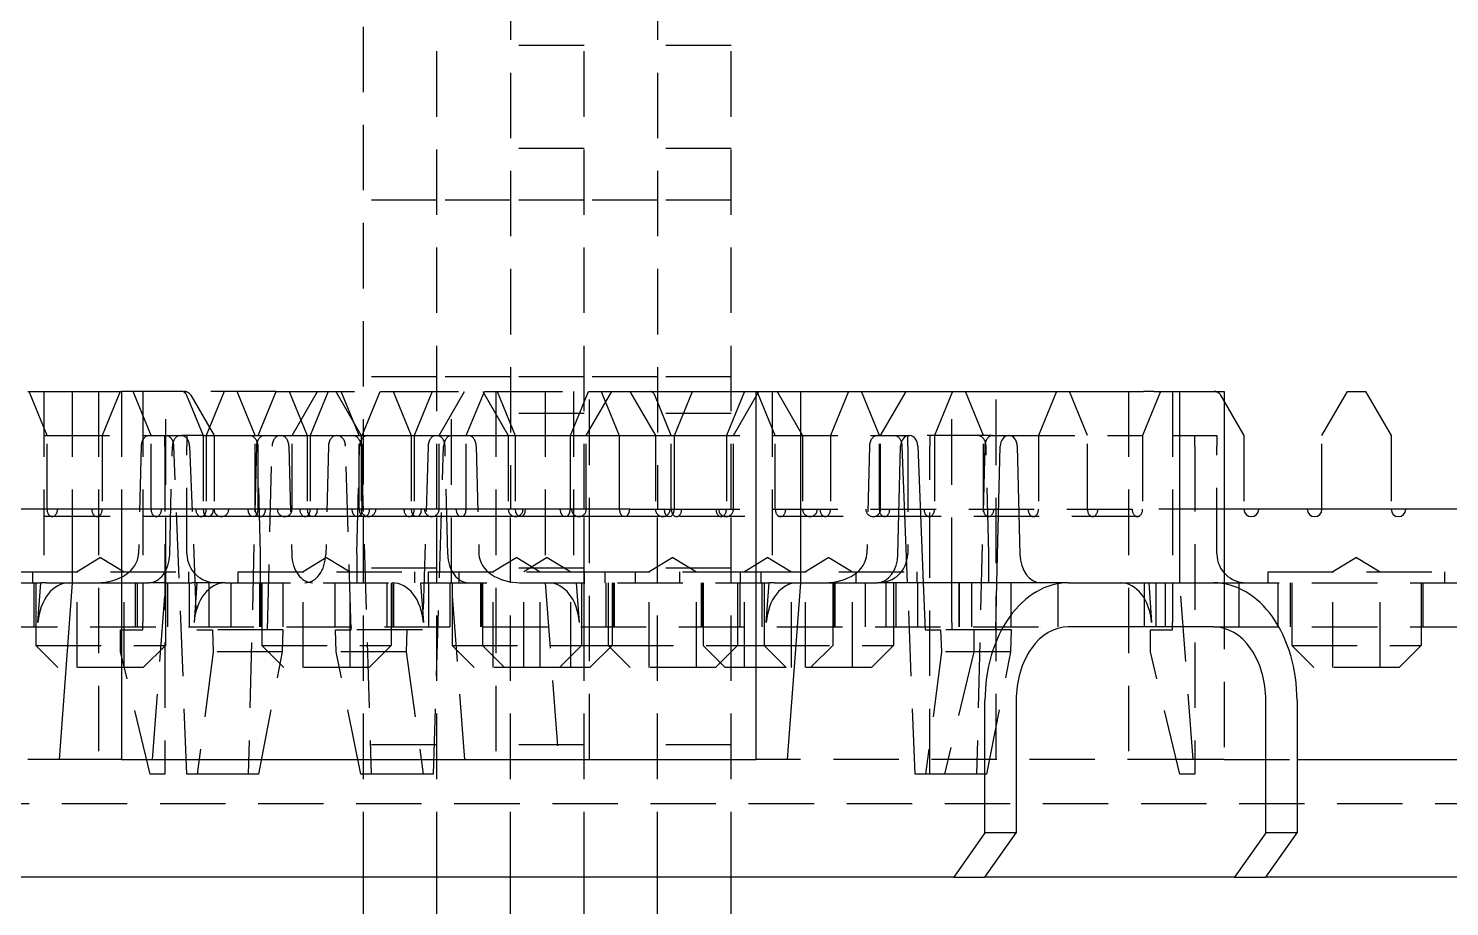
# Model space of a CAD drawing. Header units: millimetres. Extents: x -116965 to 323937, y 291661 to 566926.
# Drawn here: x -11920.3 to -11851.4, y 326003.6 to 326046.2 of the extents above; entities that cross this region are included whole.
import ezdxf

# ---------------------------------------------------------------- set-up
doc = ezdxf.new("R2010")
doc.units = ezdxf.units.MM
doc.linetypes.add('HIDDEN2', pattern=[4.7625, 3.175, -1.5875])
doc.layers.add('ALPHA', color=255, linetype='Continuous')
doc.layers.add('Pointille_Court', color=40, linetype='HIDDEN2', lineweight=25)

msp = doc.modelspace()

# ---------------------------------------------------------------- linework, layer by layer
at = {"layer": 'ALPHA'}
for p, q in [((-11894.038021, 326026.447519), (-11893.163203, 326028.590376)), ((-11893.163203, 326028.590376), (-11892.53898, 326028.590376)), ((-11892.53898, 326028.590376), (-11888.112441, 326028.590376)), ((-11892.53898, 326028.590376), (-11891.664163, 326026.447519)), ((-11888.987258, 326026.447519), (-11888.112441, 326028.590376)), ((-11888.112441, 326028.590376), (-11885.02241, 326028.590376)), ((-11885.02241, 326028.590376), (-11882.870785, 326028.590376)), ((-11885.02241, 326010.733233), (-11885.02241, 326028.590376)), ((-11882.870785, 326028.590376), (-11866.213369, 326028.590376)), ((-11882.870785, 326028.590376), (-11882.870785, 326019.304662)), ((-11865.708293, 326028.590376), (-11866.213369, 326028.590376)), ((-11865.708293, 326028.590376), (-11864.445602, 326028.590376)), ((-11864.445602, 326028.590376), (-11862.293977, 326028.590376)), ((-11864.445602, 326019.304662), (-11864.445602, 326028.590376)), ((-11862.293977, 326028.590376), (-11862.293977, 326019.259843)), ((-11894.038021, 326022.87609), (-11894.038021, 326026.447519)), ((-11891.664163, 326026.447519), (-11888.987258, 326026.447519)), ((-11891.664163, 326026.447519), (-11891.664163, 326022.87609)), ((-11888.987258, 326022.87609), (-11888.987258, 326026.447519)), ((-11878.13408, 326020.683377), (-11878.004514, 326025.930501)), ((-11877.667451, 326019.304662), (-11877.931245, 326025.941868)), ((-11877.625938, 326026.447519), (-11877.551841, 326026.447519)), ((-11877.17363, 326025.941868), (-11876.909836, 326019.304662)), ((-11873.330715, 326019.304662), (-11873.165969, 326025.93063)), ((-11872.787396, 326026.447519), (-11872.720906, 326026.447519)), ((-11872.34233, 326025.930501), (-11872.212764, 326020.683377)), ((-11894.038021, 326022.87609), (-11951.421044, 326022.87609)), ((-11918.226124, 326022.87609), (-11918.226124, 326019.304662)), ((-11915.832062, 326022.87609), (-11915.832062, 326010.733233)), ((-11891.159086, 326022.87609), (-11889.492335, 326022.87609)), ((-11889.492335, 326022.87609), (-11888.987258, 326022.87609)), ((-11838.8449, 326022.87609), (-11862.293977, 326022.87609)), ((-11918.225492, 326019.304662), (-11918.86252, 326010.733233)), ((-11918.226124, 326019.304662), (-11918.225492, 326019.304662)), ((-11918.225492, 326019.304662), (-11915.832062, 326019.304662)), ((-11882.870153, 326019.304662), (-11883.507181, 326010.733233)), ((-11882.870785, 326019.304662), (-11882.870153, 326019.304662)), ((-11882.870153, 326019.304662), (-11879.143617, 326019.304662)), ((-11869.870121, 326019.304662), (-11879.143617, 326019.304662)), ((-11869.870121, 326019.304662), (-11862.799054, 326019.304662)), ((-11862.799054, 326017.161805), (-11869.870121, 326017.161805)), ((-11873.910732, 326007.161805), (-11873.910732, 326013.590376)), ((-11872.395503, 326013.590376), (-11872.395503, 326007.161805)), ((-11860.273672, 326007.161805), (-11860.273672, 326013.590376)), ((-11858.758443, 326013.590376), (-11858.758443, 326007.161805)), ((-11918.86252, 326010.733233), (-11920.377749, 326010.733233)), ((-11915.832062, 326010.733233), (-11885.02241, 326010.733233)), ((-11883.507181, 326010.733233), (-11885.02241, 326010.733233)), ((-11858.758443, 326010.733233), (-11823.372639, 326010.733233)), ((-11873.910732, 326007.161805), (-11875.42596, 326005.018947)), ((-11872.395503, 326007.161805), (-11873.910732, 326007.161805)), ((-11873.910732, 326005.018947), (-11872.395503, 326007.161805)), ((-11860.273672, 326007.161805), (-11861.788901, 326005.018947)), ((-11858.758443, 326007.161805), (-11860.273672, 326007.161805)), ((-11860.273672, 326005.018947), (-11858.758443, 326007.161805)), ((-11875.42596, 326005.018947), (-11953.207706, 326005.018947)), ((-11904.086925, 325881.804662), (-11904.086925, 326005.018947)), ((-11900.515496, 325881.804662), (-11900.515496, 326005.018947)), ((-11896.944068, 325881.804662), (-11896.944068, 326005.018947)), ((-11893.372639, 325881.804662), (-11893.372639, 326005.018947)), ((-11889.801211, 325881.804662), (-11889.801211, 326005.018947)), ((-11886.229782, 325881.804662), (-11886.229782, 326005.018947)), ((-11875.42596, 326005.018947), (-11873.910732, 326005.018947)), ((-11861.788901, 326005.018947), (-11873.910732, 326005.018947)), ((-11861.788901, 326005.018947), (-11860.273672, 326005.018947)), ((-11810.158354, 326005.018947), (-11860.273672, 326005.018947))]:
    msp.add_line(p, q, dxfattribs=at)
for centre in [(-11860.979782, 326022.87609), (-11857.908354, 326022.87609), (-11853.836925, 326022.87609)]:
    msp.add_arc(centre, 0.357143, 180, 0, dxfattribs=at)
for centre, major_axis, start_param, end_param in [((-11877.625938, 326025.911805), (0, 0.535714), 0, 1.535889742), ((-11878.309455, 326025.911805), (0, 0.535714), 4.768537424, 5.158350184), ((-11877.551841, 326025.911805), (0, 0.535714), 4.768537424, 6.283185307), ((-11872.787396, 326025.911805), (0, 0.535714), 0, 1.535648147), ((-11872.720906, 326025.911805), (0, 0.535714), 4.747295565, 6.283185307), ((-11911.614675, 326022.87609), (0, 0.357143), 1.570796327, 4.71238898), ((-11909.442847, 326022.87609), (0, 0.357143), 1.570796327, 4.71238898), ((-11906.563913, 326022.87609), (0, 0.357143), 1.570796327, 4.71238898), ((-11904.392085, 326022.87609), (0, 0.357143), 1.570796327, 4.71238898), ((-11901.51315, 326022.87609), (0, 0.357143), 1.570796327, 4.71238898), ((-11899.341322, 326022.87609), (0, 0.357143), 1.570796327, 4.71238898), ((-11896.462387, 326022.87609), (0, 0.357143), 1.570796327, 4.71238898), ((-11894.290559, 326022.87609), (0, 0.357143), 1.570796327, 4.71238898), ((-11891.411624, 326022.87609), (0, 0.357143), 1.570796327, 4.71238898), ((-11889.239796, 326022.87609), (0, 0.357143), 1.570796327, 4.71238898), ((-11879.143617, 326020.733233), (0, 1.428571), 3.141592654, 4.677482395), ((-11871.203227, 326020.733233), (0, 1.428571), 1.605702912, 3.141592654), ((-11869.870121, 326013.590376), (0, 5.714286), 0, 1.570796327), ((-11862.799054, 326013.590376), (0, 5.714286), 4.71238898, 6.283185307), ((-11869.870121, 326013.590376), (0, 3.571429), 0, 1.570796327), ((-11862.799054, 326013.590376), (0, 3.571429), 4.71238898, 6.283185307)]:
    msp.add_ellipse(centre, major_axis=major_axis, ratio=0.707106781, start_param=start_param, end_param=end_param, dxfattribs=at)
at = {"layer": 'Pointille_Court'}
for p, q in [((-11904.086925, 326005.018947), (-11904.086925, 326085.733233)), ((-11900.515496, 326022.87609), (-11900.515496, 326067.87609)), ((-11896.944068, 326067.87609), (-11896.944068, 326022.87609)), ((-11893.372639, 326022.87609), (-11893.372639, 326067.87609)), ((-11889.801211, 326067.87609), (-11889.801211, 326022.87609)), ((-11886.229782, 326022.87609), (-11886.229782, 326067.87609)), ((-11893.372639, 326045.37609), (-11896.944068, 326045.37609)), ((-11886.229782, 326045.37609), (-11889.801211, 326045.37609)), ((-11893.372639, 326040.37609), (-11896.944068, 326040.37609)), ((-11886.229782, 326040.37609), (-11889.801211, 326040.37609)), ((-11900.515496, 326037.87609), (-11904.086925, 326037.87609)), ((-11896.944068, 326037.87609), (-11900.515496, 326037.87609)), ((-11893.372639, 326037.87609), (-11896.944068, 326037.87609)), ((-11889.801211, 326037.87609), (-11893.372639, 326037.87609)), ((-11886.229782, 326037.87609), (-11889.801211, 326037.87609)), ((-11900.515496, 326029.304662), (-11904.086925, 326029.304662)), ((-11896.944068, 326029.304662), (-11900.515496, 326029.304662)), ((-11893.372639, 326029.304662), (-11896.944068, 326029.304662)), ((-11889.801211, 326029.304662), (-11893.372639, 326029.304662)), ((-11886.229782, 326029.304662), (-11889.801211, 326029.304662)), ((-11920.377749, 326028.590376), (-11918.226124, 326028.590376)), ((-11919.443357, 326026.447519), (-11920.318175, 326028.590376)), ((-11919.593419, 326028.590376), (-11919.593419, 326019.304662)), ((-11918.226124, 326028.590376), (-11915.832062, 326028.590376)), ((-11918.226124, 326028.590376), (-11918.226124, 326022.87609)), ((-11916.944068, 326028.590376), (-11916.944068, 326010.733233)), ((-11915.891635, 326028.590376), (-11916.766453, 326026.447519)), ((-11915.832062, 326028.590376), (-11915.832062, 326022.87609)), ((-11912.887834, 326028.590376), (-11915.832062, 326028.590376)), ((-11914.392595, 326026.447519), (-11915.267413, 326028.590376)), ((-11914.801211, 326028.590376), (-11914.801211, 326019.304662)), ((-11913.680437, 326019.304662), (-11913.680437, 326028.590376)), ((-11908.315491, 326028.590376), (-11912.887834, 326028.590376)), ((-11912.66913, 326028.411805), (-11911.867213, 326026.447519)), ((-11912.471006, 326028.411805), (-11911.336925, 326026.447519)), ((-11910.840873, 326028.590376), (-11911.715691, 326026.447519)), ((-11909.341832, 326026.447519), (-11910.21665, 326028.590376)), ((-11909.190309, 326026.447519), (-11908.315491, 326028.590376)), ((-11908.315491, 326028.590376), (-11907.691268, 326028.590376)), ((-11907.691268, 326028.590376), (-11903.264729, 326028.590376)), ((-11907.691268, 326028.590376), (-11906.816451, 326026.447519)), ((-11907.551211, 326026.447519), (-11906.314032, 326028.590376)), ((-11905.79011, 326028.590376), (-11906.664928, 326026.447519)), ((-11905.431247, 326028.590376), (-11904.194068, 326026.447519)), ((-11904.291069, 326026.447519), (-11905.165887, 326028.590376)), ((-11904.139546, 326026.447519), (-11903.264729, 326028.590376)), ((-11903.264729, 326028.590376), (-11902.640506, 326028.590376)), ((-11902.640506, 326028.590376), (-11898.213966, 326028.590376)), ((-11902.640506, 326028.590376), (-11901.765688, 326026.447519)), ((-11900.739347, 326028.590376), (-11901.614165, 326026.447519)), ((-11900.408354, 326026.447519), (-11899.171174, 326028.590376)), ((-11899.800941, 326019.304662), (-11899.800941, 326028.590376)), ((-11899.088784, 326026.447519), (-11898.213966, 326028.590376)), ((-11898.28839, 326028.590376), (-11897.051211, 326026.447519)), ((-11898.213966, 326028.590376), (-11897.589743, 326028.590376)), ((-11897.649316, 326028.590376), (-11897.649316, 326010.733233)), ((-11897.589743, 326028.590376), (-11893.163203, 326028.590376)), ((-11897.589743, 326028.590376), (-11896.714925, 326026.447519)), ((-11895.255255, 326028.590376), (-11895.255255, 326019.304662)), ((-11893.887959, 326028.590376), (-11893.887959, 326019.304662)), ((-11893.265496, 326026.447519), (-11892.028317, 326028.590376)), ((-11893.10363, 326010.733233), (-11893.10363, 326028.590376)), ((-11891.145533, 326028.590376), (-11889.908354, 326026.447519)), ((-11889.138781, 326026.447519), (-11889.940697, 326028.411805)), ((-11885.587059, 326028.590376), (-11886.461877, 326026.447519)), ((-11886.122639, 326026.447519), (-11884.88546, 326028.590376)), ((-11884.088018, 326026.447519), (-11884.962836, 326028.590376)), ((-11884.23808, 326028.590376), (-11884.23808, 326019.304662)), ((-11884.002676, 326028.590376), (-11882.765496, 326026.447519)), ((-11880.536296, 326028.590376), (-11881.411114, 326026.447519)), ((-11879.037256, 326026.447519), (-11879.912073, 326028.590376)), ((-11878.979782, 326026.447519), (-11877.742603, 326028.590376)), ((-11875.485534, 326028.590376), (-11876.360351, 326026.447519)), ((-11875.515496, 326019.304662), (-11875.515496, 326028.590376)), ((-11873.986493, 326026.447519), (-11874.861311, 326028.590376)), ((-11873.372639, 326010.733233), (-11873.372639, 326028.590376)), ((-11870.434771, 326028.590376), (-11871.309589, 326026.447519)), ((-11868.93573, 326026.447519), (-11869.810548, 326028.590376)), ((-11866.944068, 326028.590376), (-11866.944068, 326010.733233)), ((-11865.384008, 326028.590376), (-11866.258826, 326026.447519)), ((-11864.801211, 326028.590376), (-11864.801211, 326019.304662)), ((-11862.471006, 326028.411805), (-11861.336925, 326026.447519)), ((-11857.551211, 326026.447519), (-11856.314032, 326028.590376)), ((-11856.314032, 326028.590376), (-11855.431247, 326028.590376)), ((-11855.431247, 326028.590376), (-11854.194068, 326026.447519)), ((-11893.372639, 326027.518947), (-11896.944068, 326027.518947)), ((-11886.229782, 326027.518947), (-11889.801211, 326027.518947)), ((-11924.342597, 326026.447519), (-11914.496506, 326026.447519)), ((-11919.443357, 326022.87609), (-11919.443357, 326026.447519)), ((-11916.766453, 326026.447519), (-11916.766453, 326022.87609)), ((-11914.875082, 326025.930501), (-11915.003417, 326020.733233)), ((-11914.496506, 326026.447519), (-11912.981277, 326026.447519)), ((-11914.392595, 326022.87609), (-11914.392595, 326026.447519)), ((-11913.729782, 326025.935074), (-11913.729782, 326026.447519)), ((-11913.729782, 326025.935074), (-11913.729782, 326010.018947)), ((-11913.489419, 326020.683377), (-11913.359853, 326025.930501)), ((-11912.653732, 326010.018947), (-11913.286584, 326025.941868)), ((-11912.981277, 326026.447519), (-11912.90718, 326026.447519)), ((-11911.867213, 326026.447519), (-11912.90718, 326026.447519)), ((-11912.658354, 326026.447519), (-11912.658354, 326025.930501)), ((-11912.658354, 326020.733233), (-11912.658354, 326025.930501)), ((-11912.528969, 326025.941868), (-11912.17433, 326017.018947)), ((-11911.867213, 326026.447519), (-11911.867213, 326022.87609)), ((-11911.867213, 326026.447519), (-11909.190309, 326026.447519)), ((-11911.715691, 326026.447519), (-11911.715691, 326022.87609)), ((-11911.336925, 326026.447519), (-11911.336925, 326022.87609)), ((-11909.278922, 326025.93063), (-11909.674547, 326010.018947)), ((-11909.341832, 326022.87609), (-11909.341832, 326026.447519)), ((-11909.084563, 326020.733233), (-11909.212898, 326025.930501)), ((-11909.190309, 326026.447519), (-11906.816451, 326026.447519)), ((-11909.190309, 326022.87609), (-11909.190309, 326026.447519)), ((-11908.742886, 326017.018947), (-11908.521308, 326025.93063)), ((-11907.697669, 326025.930501), (-11907.568103, 326020.683377)), ((-11907.551211, 326022.87609), (-11907.551211, 326026.447519)), ((-11906.816451, 326026.447519), (-11904.139546, 326026.447519)), ((-11906.816451, 326026.447519), (-11906.816451, 326022.87609)), ((-11906.664928, 326026.447519), (-11906.664928, 326022.87609)), ((-11905.783709, 326025.930501), (-11905.913275, 326020.683377)), ((-11904.683052, 326017.018947), (-11904.957168, 326025.935074)), ((-11904.396815, 326020.733233), (-11904.268481, 326025.930501)), ((-11904.291069, 326022.87609), (-11904.291069, 326026.447519)), ((-11904.199553, 326025.935074), (-11903.710232, 326010.018947)), ((-11904.194068, 326026.447519), (-11904.194068, 326022.87609)), ((-11904.139546, 326026.447519), (-11901.765688, 326026.447519)), ((-11904.139546, 326022.87609), (-11904.139546, 326026.447519)), ((-11901.765688, 326026.447519), (-11899.088784, 326026.447519)), ((-11901.765688, 326026.447519), (-11901.765688, 326022.87609)), ((-11901.614165, 326026.447519), (-11901.614165, 326022.87609)), ((-11900.948067, 326025.935074), (-11901.222182, 326017.018947)), ((-11900.679774, 326010.018947), (-11900.190452, 326025.935074)), ((-11900.408354, 326022.87609), (-11900.408354, 326026.447519)), ((-11899.991959, 326020.683377), (-11900.121525, 326025.930501)), ((-11899.088784, 326026.447519), (-11896.714925, 326026.447519)), ((-11899.088784, 326022.87609), (-11899.088784, 326026.447519)), ((-11898.606296, 326025.930501), (-11898.477962, 326020.733233)), ((-11897.051211, 326026.447519), (-11897.051211, 326022.87609)), ((-11896.714925, 326026.447519), (-11894.038021, 326026.447519)), ((-11896.714925, 326026.447519), (-11896.714925, 326022.87609)), ((-11894.038021, 326026.447519), (-11891.664163, 326026.447519)), ((-11893.265496, 326022.87609), (-11893.265496, 326026.447519)), ((-11889.908354, 326026.447519), (-11889.908354, 326022.87609)), ((-11889.138781, 326022.87609), (-11889.138781, 326026.447519)), ((-11888.987258, 326026.447519), (-11879.141167, 326026.447519)), ((-11886.461877, 326026.447519), (-11886.461877, 326022.87609)), ((-11886.122639, 326022.87609), (-11886.122639, 326026.447519)), ((-11884.088018, 326022.87609), (-11884.088018, 326026.447519)), ((-11882.765496, 326026.447519), (-11882.765496, 326022.87609)), ((-11881.411114, 326026.447519), (-11881.411114, 326022.87609)), ((-11879.519743, 326025.930501), (-11879.648078, 326020.733233)), ((-11879.141167, 326026.447519), (-11877.625938, 326026.447519)), ((-11879.037256, 326022.87609), (-11879.037256, 326026.447519)), ((-11878.979782, 326022.87609), (-11878.979782, 326026.447519)), ((-11877.658354, 326025.930501), (-11877.658354, 326026.447519)), ((-11877.658354, 326025.930501), (-11877.658354, 326020.733233)), ((-11873.54501, 326026.447519), (-11877.551841, 326026.447519)), ((-11876.586925, 326026.447519), (-11876.586925, 326025.941868)), ((-11876.586925, 326010.018947), (-11876.586925, 326025.941868)), ((-11876.360351, 326026.447519), (-11876.360351, 326022.87609)), ((-11873.923583, 326025.93063), (-11874.319208, 326010.018947)), ((-11873.986493, 326022.87609), (-11873.986493, 326026.447519)), ((-11873.729224, 326020.733233), (-11873.857559, 326025.930501)), ((-11873.54501, 326026.447519), (-11872.787396, 326026.447519)), ((-11872.720906, 326026.447519), (-11866.258826, 326026.447519)), ((-11871.309589, 326026.447519), (-11871.309589, 326022.87609)), ((-11868.93573, 326022.87609), (-11868.93573, 326026.447519)), ((-11866.258826, 326026.447519), (-11866.258826, 326022.87609)), ((-11864.801211, 326026.447519), (-11862.658354, 326026.447519)), ((-11863.729782, 326025.935074), (-11863.729782, 326026.447519)), ((-11863.729782, 326025.935074), (-11863.729782, 326010.018947)), ((-11862.658354, 326026.447519), (-11862.658354, 326025.930501)), ((-11862.658354, 326020.733233), (-11862.658354, 326025.930501)), ((-11861.336925, 326026.447519), (-11861.336925, 326022.87609)), ((-11857.551211, 326022.87609), (-11857.551211, 326026.447519)), ((-11854.194068, 326026.447519), (-11854.194068, 326022.87609)), ((-11911.614675, 326022.518947), (-11924.595135, 326022.518947)), ((-11909.442847, 326022.518947), (-11911.614675, 326022.518947)), ((-11906.563913, 326022.518947), (-11909.442847, 326022.518947)), ((-11904.392085, 326022.518947), (-11906.563913, 326022.518947)), ((-11901.51315, 326022.518947), (-11904.392085, 326022.518947)), ((-11899.341322, 326022.518947), (-11901.51315, 326022.518947)), ((-11900.515496, 326005.018947), (-11900.515496, 326022.87609)), ((-11896.462387, 326022.518947), (-11899.341322, 326022.518947)), ((-11896.944068, 326005.018947), (-11896.944068, 326022.87609)), ((-11894.290559, 326022.518947), (-11896.462387, 326022.518947)), ((-11891.411624, 326022.518947), (-11894.290559, 326022.518947)), ((-11891.159086, 326022.87609), (-11894.038021, 326022.87609)), ((-11893.372639, 326005.018947), (-11893.372639, 326022.87609)), ((-11889.239796, 326022.518947), (-11891.411624, 326022.518947)), ((-11889.801211, 326005.018947), (-11889.801211, 326022.87609)), ((-11866.511364, 326022.518947), (-11889.239796, 326022.518947)), ((-11888.987258, 326022.87609), (-11866.763902, 326022.87609)), ((-11886.229782, 326005.018947), (-11886.229782, 326022.87609)), ((-11862.293977, 326022.87609), (-11866.763902, 326022.87609)), ((-11916.842215, 326020.527074), (-11917.985072, 326019.840376)), ((-11916.842215, 326020.527074), (-11915.699358, 326019.840376)), ((-11909.083948, 326019.304662), (-11909.083948, 326020.683377)), ((-11905.872639, 326020.527074), (-11907.015496, 326019.840376)), ((-11905.872639, 326020.527074), (-11904.729782, 326019.840376)), ((-11904.397431, 326020.683377), (-11904.397431, 326019.304662)), ((-11896.639164, 326020.527074), (-11897.782021, 326019.840376)), ((-11896.639164, 326020.527074), (-11895.496307, 326019.840376)), ((-11895.158354, 326020.527074), (-11896.301211, 326019.840376)), ((-11895.158354, 326020.527074), (-11894.015496, 326019.840376)), ((-11889.06302, 326020.527074), (-11890.205877, 326019.840376)), ((-11889.06302, 326020.527074), (-11887.920163, 326019.840376)), ((-11884.444068, 326020.527074), (-11885.586925, 326019.840376)), ((-11884.444068, 326020.527074), (-11883.301211, 326019.840376)), ((-11881.486876, 326020.527074), (-11882.629733, 326019.840376)), ((-11881.486876, 326020.527074), (-11880.344018, 326019.840376)), ((-11873.728608, 326019.304662), (-11873.728608, 326020.683377)), ((-11855.872639, 326020.527074), (-11857.015496, 326019.840376)), ((-11855.872639, 326020.527074), (-11854.729782, 326019.840376)), ((-11921.127929, 326019.840376), (-11912.5565, 326019.840376)), ((-11920.132644, 326019.304662), (-11920.132644, 326019.840376)), ((-11912.5565, 326019.304662), (-11912.5565, 326019.840376)), ((-11910.158354, 326019.840376), (-11901.586925, 326019.840376)), ((-11910.158354, 326019.304662), (-11910.158354, 326019.840376)), ((-11900.515496, 326020.018947), (-11904.086925, 326020.018947)), ((-11901.586925, 326019.304662), (-11901.586925, 326019.840376)), ((-11900.924878, 326019.304662), (-11900.924878, 326019.840376)), ((-11900.924878, 326019.840376), (-11893.348734, 326019.840376)), ((-11899.444068, 326019.304662), (-11899.444068, 326019.840376)), ((-11893.372639, 326020.018947), (-11896.944068, 326020.018947)), ((-11893.348734, 326019.304662), (-11893.348734, 326019.840376)), ((-11893.348734, 326019.840376), (-11885.77259, 326019.840376)), ((-11892.35345, 326019.304662), (-11892.35345, 326019.840376)), ((-11890.872639, 326019.304662), (-11890.872639, 326019.840376)), ((-11886.229782, 326020.018947), (-11889.801211, 326020.018947)), ((-11888.729782, 326019.304662), (-11888.729782, 326019.840376)), ((-11885.77259, 326019.304662), (-11885.77259, 326019.840376)), ((-11885.77259, 326019.840376), (-11877.201161, 326019.840376)), ((-11884.777305, 326019.304662), (-11884.777305, 326019.840376)), ((-11880.158354, 326019.304662), (-11880.158354, 326019.840376)), ((-11877.201161, 326019.304662), (-11877.201161, 326019.840376)), ((-11860.158354, 326019.304662), (-11860.158354, 326019.840376)), ((-11860.158354, 326019.840376), (-11851.586925, 326019.840376)), ((-11851.586925, 326019.304662), (-11851.586925, 326019.840376)), ((-11946.155598, 326019.304662), (-11919.740721, 326019.304662)), ((-11920.092215, 326019.304662), (-11920.092215, 326017.161805)), ((-11919.985072, 326019.304662), (-11919.985072, 326016.268947)), ((-11919.883331, 326017.385794), (-11919.740721, 326019.304662)), ((-11919.506034, 326019.304662), (-11919.740721, 326019.304662)), ((-11919.488814, 326019.304662), (-11919.506034, 326019.304662)), ((-11919.488814, 326019.304662), (-11918.226124, 326019.304662)), ((-11917.985072, 326015.197519), (-11917.985072, 326019.304662)), ((-11915.832062, 326019.304662), (-11914.498956, 326019.304662)), ((-11915.699358, 326015.197519), (-11915.699358, 326019.304662)), ((-11915.158354, 326019.304662), (-11915.158354, 326017.161805)), ((-11915.074448, 326019.304662), (-11915.074448, 326017.161805)), ((-11914.801211, 326019.304662), (-11914.801211, 326017.385794)), ((-11913.680437, 326019.304662), (-11914.498956, 326019.304662)), ((-11914.316833, 326010.733233), (-11913.679805, 326019.304662)), ((-11913.699358, 326019.304662), (-11913.699358, 326016.268947)), ((-11913.680437, 326019.304662), (-11912.417747, 326019.304662)), ((-11913.592215, 326019.304662), (-11913.592215, 326017.161805)), ((-11912.549066, 326019.304662), (-11912.549066, 326017.161805)), ((-11912.399263, 326019.304662), (-11912.417747, 326019.304662)), ((-11912.164577, 326019.304662), (-11912.399263, 326019.304662)), ((-11912.164577, 326019.304662), (-11912.307187, 326017.385794)), ((-11911.91267, 326019.304662), (-11912.164577, 326019.304662)), ((-11910.800258, 326019.304662), (-11911.91267, 326019.304662)), ((-11911.586925, 326019.304662), (-11911.586925, 326017.161805)), ((-11910.800258, 326019.304662), (-11884.385382, 326019.304662)), ((-11910.528761, 326019.304662), (-11910.528761, 326017.161805)), ((-11909.122639, 326019.304662), (-11909.122639, 326017.161805)), ((-11909.086925, 326019.304662), (-11909.086925, 326017.161805)), ((-11909.015496, 326019.304662), (-11909.015496, 326016.268947)), ((-11908.00338, 326019.304662), (-11908.00338, 326017.161805)), ((-11907.015496, 326015.197519), (-11907.015496, 326019.304662)), ((-11905.477999, 326019.304662), (-11905.477999, 326017.161805)), ((-11904.729782, 326015.197519), (-11904.729782, 326019.304662)), ((-11902.952617, 326019.304662), (-11902.952617, 326017.161805)), ((-11902.729782, 326019.304662), (-11902.729782, 326016.268947)), ((-11902.658354, 326019.304662), (-11902.658354, 326017.161805)), ((-11902.622639, 326019.304662), (-11902.622639, 326017.161805)), ((-11901.316802, 326019.304662), (-11901.174192, 326017.385794)), ((-11900.932312, 326019.304662), (-11900.932312, 326017.161805)), ((-11899.889164, 326019.304662), (-11899.889164, 326017.161805)), ((-11899.164545, 326010.733233), (-11899.801573, 326019.304662)), ((-11899.782021, 326019.304662), (-11899.782021, 326016.268947)), ((-11898.408354, 326019.304662), (-11898.408354, 326017.161805)), ((-11898.406931, 326019.304662), (-11898.406931, 326017.161805)), ((-11898.372639, 326019.304662), (-11898.372639, 326017.161805)), ((-11898.301211, 326019.304662), (-11898.301211, 326016.268947)), ((-11897.782021, 326015.197519), (-11897.782021, 326019.304662)), ((-11896.301211, 326015.197519), (-11896.301211, 326019.304662)), ((-11895.496307, 326015.197519), (-11895.496307, 326019.304662)), ((-11895.255887, 326019.304662), (-11894.618859, 326010.733233)), ((-11894.015496, 326015.197519), (-11894.015496, 326019.304662)), ((-11893.598048, 326017.385794), (-11893.740658, 326019.304662)), ((-11893.496307, 326019.304662), (-11893.496307, 326016.268947)), ((-11893.389164, 326019.304662), (-11893.389164, 326017.161805)), ((-11892.31302, 326019.304662), (-11892.31302, 326017.161805)), ((-11892.205877, 326019.304662), (-11892.205877, 326016.268947)), ((-11892.015496, 326019.304662), (-11892.015496, 326016.268947)), ((-11891.944068, 326019.304662), (-11891.944068, 326017.161805)), ((-11891.908354, 326019.304662), (-11891.908354, 326017.161805)), ((-11890.205877, 326015.197519), (-11890.205877, 326019.304662)), ((-11887.920163, 326015.197519), (-11887.920163, 326019.304662)), ((-11887.694068, 326019.304662), (-11887.694068, 326017.161805)), ((-11887.658354, 326019.304662), (-11887.658354, 326017.161805)), ((-11887.586925, 326019.304662), (-11887.586925, 326016.268947)), ((-11885.920163, 326019.304662), (-11885.920163, 326016.268947)), ((-11885.81302, 326019.304662), (-11885.81302, 326017.161805)), ((-11885.586925, 326015.197519), (-11885.586925, 326019.304662)), ((-11884.736876, 326019.304662), (-11884.736876, 326017.161805)), ((-11884.629733, 326019.304662), (-11884.629733, 326016.268947)), ((-11884.527992, 326017.385794), (-11884.385382, 326019.304662)), ((-11884.150695, 326019.304662), (-11884.385382, 326019.304662)), ((-11884.133475, 326019.304662), (-11884.150695, 326019.304662)), ((-11884.133475, 326019.304662), (-11882.870785, 326019.304662)), ((-11883.301211, 326015.197519), (-11883.301211, 326019.304662)), ((-11882.629733, 326015.197519), (-11882.629733, 326019.304662)), ((-11881.301211, 326019.304662), (-11881.301211, 326016.268947)), ((-11881.229782, 326019.304662), (-11881.229782, 326017.161805)), ((-11881.194068, 326019.304662), (-11881.194068, 326017.161805)), ((-11880.344018, 326015.197519), (-11880.344018, 326019.304662)), ((-11879.719109, 326019.304662), (-11879.719109, 326017.161805)), ((-11878.729782, 326019.304662), (-11878.729782, 326017.161805)), ((-11878.344018, 326019.304662), (-11878.344018, 326016.268947)), ((-11878.236876, 326019.304662), (-11878.236876, 326017.161805)), ((-11877.298393, 326010.018947), (-11877.667451, 326019.304662)), ((-11877.193727, 326019.304662), (-11877.193727, 326017.161805)), ((-11876.909836, 326019.304662), (-11876.818991, 326017.018947)), ((-11875.515496, 326017.385794), (-11875.515496, 326019.304662)), ((-11875.173422, 326019.304662), (-11875.173422, 326017.161805)), ((-11875.158354, 326019.304662), (-11875.158354, 326017.161805)), ((-11874.567331, 326019.304662), (-11874.567331, 326017.161805)), ((-11873.387547, 326017.018947), (-11873.330715, 326019.304662)), ((-11872.648041, 326019.304662), (-11872.648041, 326017.161805)), ((-11870.375198, 326019.304662), (-11870.375198, 326017.161805)), ((-11866.183065, 326019.304662), (-11866.183065, 326017.161805)), ((-11865.961463, 326019.304662), (-11865.818853, 326017.385794)), ((-11865.622639, 326019.304662), (-11865.622639, 326017.161805)), ((-11865.158354, 326019.304662), (-11865.158354, 326017.161805)), ((-11864.801211, 326019.304662), (-11864.801211, 326017.385794)), ((-11863.809206, 326010.733233), (-11864.446234, 326019.304662)), ((-11862.799054, 326019.304662), (-11825.515496, 326019.304662)), ((-11862.293977, 326019.259843), (-11862.293977, 326010.733233)), ((-11861.586925, 326019.304662), (-11861.586925, 326017.161805)), ((-11859.694068, 326019.304662), (-11859.694068, 326017.161805)), ((-11859.086925, 326019.304662), (-11859.086925, 326017.161805)), ((-11859.015496, 326019.304662), (-11859.015496, 326016.268947)), ((-11857.015496, 326015.197519), (-11857.015496, 326019.304662)), ((-11854.729782, 326015.197519), (-11854.729782, 326019.304662)), ((-11852.729782, 326019.304662), (-11852.729782, 326016.268947)), ((-11852.658354, 326019.304662), (-11852.658354, 326017.161805)), ((-11950.682325, 326017.161805), (-11869.870121, 326017.161805)), ((-11915.872639, 326017.018947), (-11914.801211, 326017.018947)), ((-11915.872639, 326015.947519), (-11915.872639, 326017.018947)), ((-11914.801211, 326017.018947), (-11914.801211, 326017.385794)), ((-11912.17433, 326017.018947), (-11911.416716, 326017.018947)), ((-11907.985271, 326017.018947), (-11911.416716, 326017.018947)), ((-11911.416716, 326017.018947), (-11911.374132, 326015.947519)), ((-11908.011911, 326015.947519), (-11907.985271, 326017.018947)), ((-11905.440667, 326017.018947), (-11904.683052, 326017.018947)), ((-11905.407727, 326015.947519), (-11905.440667, 326017.018947)), ((-11901.222182, 326017.018947), (-11904.683052, 326017.018947)), ((-11901.979796, 326017.018947), (-11902.012736, 326015.947519)), ((-11876.818991, 326017.018947), (-11876.061377, 326017.018947)), ((-11872.629932, 326017.018947), (-11876.061377, 326017.018947)), ((-11876.061377, 326017.018947), (-11876.018793, 326015.947519)), ((-11875.515496, 326017.385794), (-11875.515496, 326017.018947)), ((-11874.444068, 326017.018947), (-11874.444068, 326015.947519)), ((-11872.656572, 326015.947519), (-11872.629932, 326017.018947)), ((-11865.872639, 326017.018947), (-11864.801211, 326017.018947)), ((-11865.872639, 326015.947519), (-11865.872639, 326017.018947)), ((-11864.801211, 326017.018947), (-11864.801211, 326017.385794)), ((-11862.799054, 326017.161805), (-11808.015496, 326017.161805)), ((-11918.913643, 326015.197519), (-11919.985072, 326016.268947)), ((-11919.985072, 326016.268947), (-11913.699358, 326016.268947)), ((-11914.770786, 326015.197519), (-11913.699358, 326016.268947)), ((-11907.944068, 326015.197519), (-11909.015496, 326016.268947)), ((-11909.015496, 326016.268947), (-11902.729782, 326016.268947)), ((-11903.801211, 326015.197519), (-11902.729782, 326016.268947)), ((-11898.710592, 326015.197519), (-11899.782021, 326016.268947)), ((-11899.782021, 326016.268947), (-11893.496307, 326016.268947)), ((-11897.229782, 326015.197519), (-11898.301211, 326016.268947)), ((-11894.567735, 326015.197519), (-11893.496307, 326016.268947)), ((-11893.496307, 326016.268947), (-11892.205877, 326016.268947)), ((-11893.086925, 326015.197519), (-11892.015496, 326016.268947)), ((-11891.134448, 326015.197519), (-11892.205877, 326016.268947)), ((-11892.205877, 326016.268947), (-11885.920163, 326016.268947)), ((-11886.515496, 326015.197519), (-11887.586925, 326016.268947)), ((-11886.991591, 326015.197519), (-11885.920163, 326016.268947)), ((-11885.920163, 326016.268947), (-11884.629733, 326016.268947)), ((-11883.558304, 326015.197519), (-11884.629733, 326016.268947)), ((-11884.629733, 326016.268947), (-11878.344018, 326016.268947)), ((-11882.372639, 326015.197519), (-11881.301211, 326016.268947)), ((-11879.415447, 326015.197519), (-11878.344018, 326016.268947)), ((-11857.944068, 326015.197519), (-11859.015496, 326016.268947)), ((-11859.015496, 326016.268947), (-11852.729782, 326016.268947)), ((-11853.801211, 326015.197519), (-11852.729782, 326016.268947)), ((-11914.444068, 326010.018947), (-11915.872639, 326015.947519)), ((-11911.374132, 326015.947519), (-11912.148656, 326010.018947)), ((-11908.011911, 326015.947519), (-11911.374132, 326015.947519)), ((-11909.16947, 326010.018947), (-11908.011911, 326015.947519)), ((-11904.215308, 326010.018947), (-11905.407727, 326015.947519)), ((-11902.012736, 326015.947519), (-11905.407727, 326015.947519)), ((-11902.012736, 326015.947519), (-11901.18485, 326010.018947)), ((-11876.018793, 326015.947519), (-11876.793316, 326010.018947)), ((-11872.656572, 326015.947519), (-11876.018793, 326015.947519)), ((-11874.444068, 326015.947519), (-11875.872639, 326010.018947)), ((-11873.814131, 326010.018947), (-11872.656572, 326015.947519)), ((-11864.444068, 326010.018947), (-11865.872639, 326015.947519)), ((-11914.770786, 326015.197519), (-11918.913643, 326015.197519)), ((-11903.801211, 326015.197519), (-11907.944068, 326015.197519)), ((-11894.567735, 326015.197519), (-11898.710592, 326015.197519)), ((-11893.086925, 326015.197519), (-11894.567735, 326015.197519)), ((-11886.991591, 326015.197519), (-11891.134448, 326015.197519)), ((-11883.558304, 326015.197519), (-11886.515496, 326015.197519)), ((-11879.415447, 326015.197519), (-11883.558304, 326015.197519)), ((-11853.801211, 326015.197519), (-11857.944068, 326015.197519)), ((-11900.515496, 326011.447519), (-11904.086925, 326011.447519)), ((-11893.372639, 326011.447519), (-11896.944068, 326011.447519)), ((-11886.229782, 326011.447519), (-11889.801211, 326011.447519)), ((-11915.832062, 326010.733233), (-11918.86252, 326010.733233)), ((-11863.809206, 326010.733233), (-11883.507181, 326010.733233)), ((-11862.293977, 326010.733233), (-11863.809206, 326010.733233)), ((-11862.293977, 326010.733233), (-11858.758443, 326010.733233)), ((-11913.729782, 326010.018947), (-11914.444068, 326010.018947)), ((-11912.148656, 326010.018947), (-11912.653732, 326010.018947)), ((-11909.16947, 326010.018947), (-11912.148656, 326010.018947)), ((-11903.710232, 326010.018947), (-11904.215308, 326010.018947)), ((-11900.679774, 326010.018947), (-11903.710232, 326010.018947)), ((-11876.793316, 326010.018947), (-11877.298393, 326010.018947)), ((-11873.814131, 326010.018947), (-11876.793316, 326010.018947)), ((-11863.729782, 326010.018947), (-11864.444068, 326010.018947)), ((-11975.872639, 326008.590376), (-11808.015496, 326008.590376))]:
    msp.add_line(p, q, dxfattribs=at)
for centre, radius, start, end in [((-11912.780301, 326028.233233), 0.357143, 30, 90), ((-11862.780301, 326028.233233), 0.357143, 30, 90), ((-11910.979782, 326022.87609), 0.357143, 180, 0), ((-11907.908354, 326022.87609), 0.357143, 180, 0), ((-11903.836925, 326022.87609), 0.357143, 180, 0), ((-11900.765496, 326022.87609), 0.357143, 180, 0), ((-11896.694068, 326022.87609), 0.357143, 180, 0), ((-11893.622639, 326022.87609), 0.357143, 180, 0), ((-11889.551211, 326022.87609), 0.357143, 180, 0), ((-11886.479782, 326022.87609), 0.357143, 180, 0), ((-11882.408354, 326022.87609), 0.357143, 180, 0), ((-11879.336925, 326022.87609), 0.357143, 180, 0), ((-11911.229782, 326020.733233), 1.428571, 180, 182), ((-11911.229782, 326020.733233), 1.428571, 182, 270), ((-11879.086925, 326020.733233), 1.428571, 270, 358), ((-11879.086925, 326020.733233), 1.428571, 358, 0), ((-11861.229782, 326020.733233), 1.428571, 180, 182), ((-11861.229782, 326020.733233), 1.428571, 182, 270)]:
    msp.add_arc(centre, radius, start, end, dxfattribs=at)
for centre, major_axis, ratio, start_param, end_param in [((-11912.887834, 326028.233233), (0, 0.357143), 0.707106781, 5.235987756, 6.283185307), ((-11890.159402, 326028.233233), (0, 0.357143), 0.707106781, 5.235987756, 6.283185307), ((-11914.496506, 326025.911805), (0, 0.535714), 0.707106781, 0, 1.535889742), ((-11913.664794, 326025.911805), (0, 0.535714), 0.707106781, 4.768537424, 6.283185307), ((-11912.981277, 326025.911805), (0, 0.535714), 0.707106781, 0, 1.535889742), ((-11912.90718, 326025.911805), (0, 0.535714), 0.707106781, 4.768537424, 6.283185307), ((-11909.591474, 326025.911805), (0, 0.535714), 0.707106781, 4.747295565, 6.283185307), ((-11908.900349, 326025.911805), (0, 0.535714), 0.707106781, 0, 1.535648147), ((-11908.142735, 326025.911805), (0, 0.535714), 0.707106781, 0, 1.535648147), ((-11908.076246, 326025.911805), (0, 0.535714), 0.707106781, 4.747295565, 6.283185307), ((-11905.405133, 326025.911805), (0, 0.535714), 0.707106781, 0, 1.535889742), ((-11905.335617, 326025.911805), (0, 0.535714), 0.707106781, 4.755839876, 6.283185307), ((-11904.578003, 326025.911805), (0, 0.535714), 0.707106781, 4.755839876, 6.283185307), ((-11903.889904, 326025.911805), (0, 0.535714), 0.707106781, 0, 1.535889742), ((-11900.569617, 326025.911805), (0, 0.535714), 0.707106781, 0, 1.527345431), ((-11900.500101, 326025.911805), (0, 0.535714), 0.707106781, 4.747295565, 6.283185307), ((-11899.812003, 326025.911805), (0, 0.535714), 0.707106781, 0, 1.527345431), ((-11898.984873, 326025.911805), (0, 0.535714), 0.707106781, 4.747295565, 6.283185307), ((-11879.141167, 326025.911805), (0, 0.535714), 0.707106781, 0, 1.535889742), ((-11878.309455, 326025.911805), (0, 0.535714), 0.707106781, 5.158350184, 6.283185307), ((-11874.236135, 326025.911805), (0, 0.535714), 0.707106781, 4.747295565, 6.283185307), ((-11873.54501, 326025.911805), (0, 0.535714), 0.707106781, 0, 1.535648147), ((-11919.190819, 326022.87609), (0, 0.357143), 0.707106781, 1.570796327, 4.71238898), ((-11917.018991, 326022.87609), (0, 0.357143), 0.707106781, 1.570796327, 4.71238898), ((-11914.140057, 326022.87609), (0, 0.357143), 0.707106781, 1.570796327, 4.71238898), ((-11911.968229, 326022.87609), (0, 0.357143), 0.707106781, 1.570796327, 4.71238898), ((-11909.089294, 326022.87609), (0, 0.357143), 0.707106781, 1.570796327, 4.71238898), ((-11906.917466, 326022.87609), (0, 0.357143), 0.707106781, 1.570796327, 4.71238898), ((-11904.038531, 326022.87609), (0, 0.357143), 0.707106781, 1.570796327, 4.71238898), ((-11901.866703, 326022.87609), (0, 0.357143), 0.707106781, 1.570796327, 4.71238898), ((-11888.886243, 326022.87609), (0, 0.357143), 0.707106781, 1.570796327, 4.71238898), ((-11886.714415, 326022.87609), (0, 0.357143), 0.707106781, 1.570796327, 4.71238898), ((-11883.83548, 326022.87609), (0, 0.357143), 0.707106781, 1.570796327, 4.71238898), ((-11881.663652, 326022.87609), (0, 0.357143), 0.707106781, 1.570796327, 4.71238898), ((-11878.784718, 326022.87609), (0, 0.357143), 0.707106781, 1.570796327, 4.71238898), ((-11876.61289, 326022.87609), (0, 0.357143), 0.707106781, 1.570796327, 4.71238898), ((-11873.733955, 326022.87609), (0, 0.357143), 0.707106781, 1.570796327, 4.71238898), ((-11871.562127, 326022.87609), (0, 0.357143), 0.707106781, 1.570796327, 4.71238898), ((-11868.683192, 326022.87609), (0, 0.357143), 0.707106781, 1.570796327, 4.71238898), ((-11866.511364, 326022.87609), (0, 0.357143), 0.707106781, 1.570796327, 4.71238898), ((-11917.024338, 326020.733233), (-2.020305, 0), 0.707106781, 1.570796327, 3.106686069), ((-11916.013569, 326020.733233), (-0.070422, -1.427705), 0.706246588, 1.570711571, 1.605618156), ((-11914.498956, 326020.733233), (0, 1.428571), 0.707106781, 3.141592654, 4.677482395), ((-11910.094716, 326020.733233), (0.070422, -1.427705), 0.706246588, 1.501067912, 1.535974497), ((-11906.558566, 326020.733233), (0, 1.428571), 0.707106781, 1.605702912, 3.141592654), ((-11906.922812, 326020.733233), (0, 1.428571), 0.707106781, 3.141592654, 4.677482395), ((-11903.386663, 326020.733233), (-0.070422, -1.427705), 0.706246588, 4.74721081, 4.782117395), ((-11898.982422, 326020.733233), (0, 1.428571), 0.707106781, 1.605702912, 3.141592654), ((-11897.467809, 326020.733233), (0.070422, -1.427705), 0.706246588, 4.677567151, 4.712473736), ((-11896.457041, 326020.733233), (2.020305, 0), 0.707106781, 3.176499239, 4.71238898), ((-11881.668999, 326020.733233), (-2.020305, 0), 0.707106781, 1.570796327, 3.106686069), ((-11880.65823, 326020.733233), (-0.070422, -1.427705), 0.706246588, 1.570711571, 1.605618156), ((-11874.739377, 326020.733233), (0.070422, -1.427705), 0.706246588, 1.501067912, 1.535974497), ((-11918.376403, 326017.161805), (0, 2.142857), 0.707106781, 0, 1.466076572), ((-11910.800258, 326017.161805), (0, 2.142857), 0.707106781, 0, 1.466076572), ((-11902.68112, 326017.161805), (0, 2.142857), 0.707106781, 4.817108736, 6.283185307), ((-11895.104976, 326017.161805), (0, 2.142857), 0.707106781, 4.817108736, 6.283185307), ((-11883.021064, 326017.161805), (0, 2.142857), 0.707106781, 0, 1.466076572), ((-11867.325781, 326017.161805), (0, 2.142857), 0.707106781, 4.817108736, 6.283185307)]:
    msp.add_ellipse(centre, major_axis=major_axis, ratio=ratio, start_param=start_param, end_param=end_param, dxfattribs=at)

doc.saveas('drawing.dxf')
